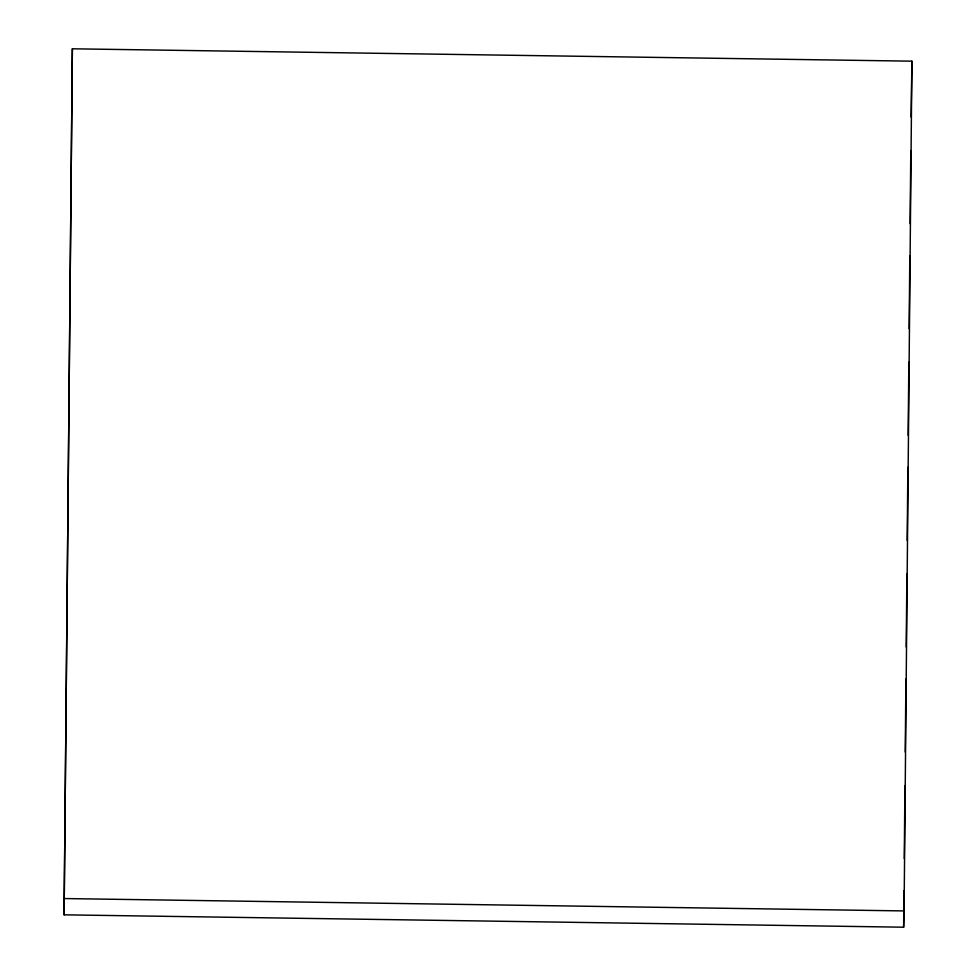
<?xml version="1.0" encoding="UTF-8"?>
<svg xmlns="http://www.w3.org/2000/svg" width="976" height="976" viewBox="0 0 976 976"><rect width="100%" height="100%" fill="white"/><g stroke="black" fill="none" stroke-linecap="round" stroke-linejoin="round"><path stroke-width="1.46" d="M64.087 914.829L72.37 48.8L911.913 61.171L904.081 910.925L903.63 927.2L64.087 914.829L72.37 48.8M903.63 927.2L903.971 890.649M904.264 858.673L904.935 785.57M905.24 752.069L905.923 678.979M906.216 646.99L906.887 573.9M907.192 540.399L907.863 467.297M908.168 435.32L908.839 362.218M909.144 328.717L909.815 255.614M910.12 223.638L910.791 150.548M911.096 117.035L911.913 61.171M64.538 898.554L904.081 910.925"/></g></svg>
